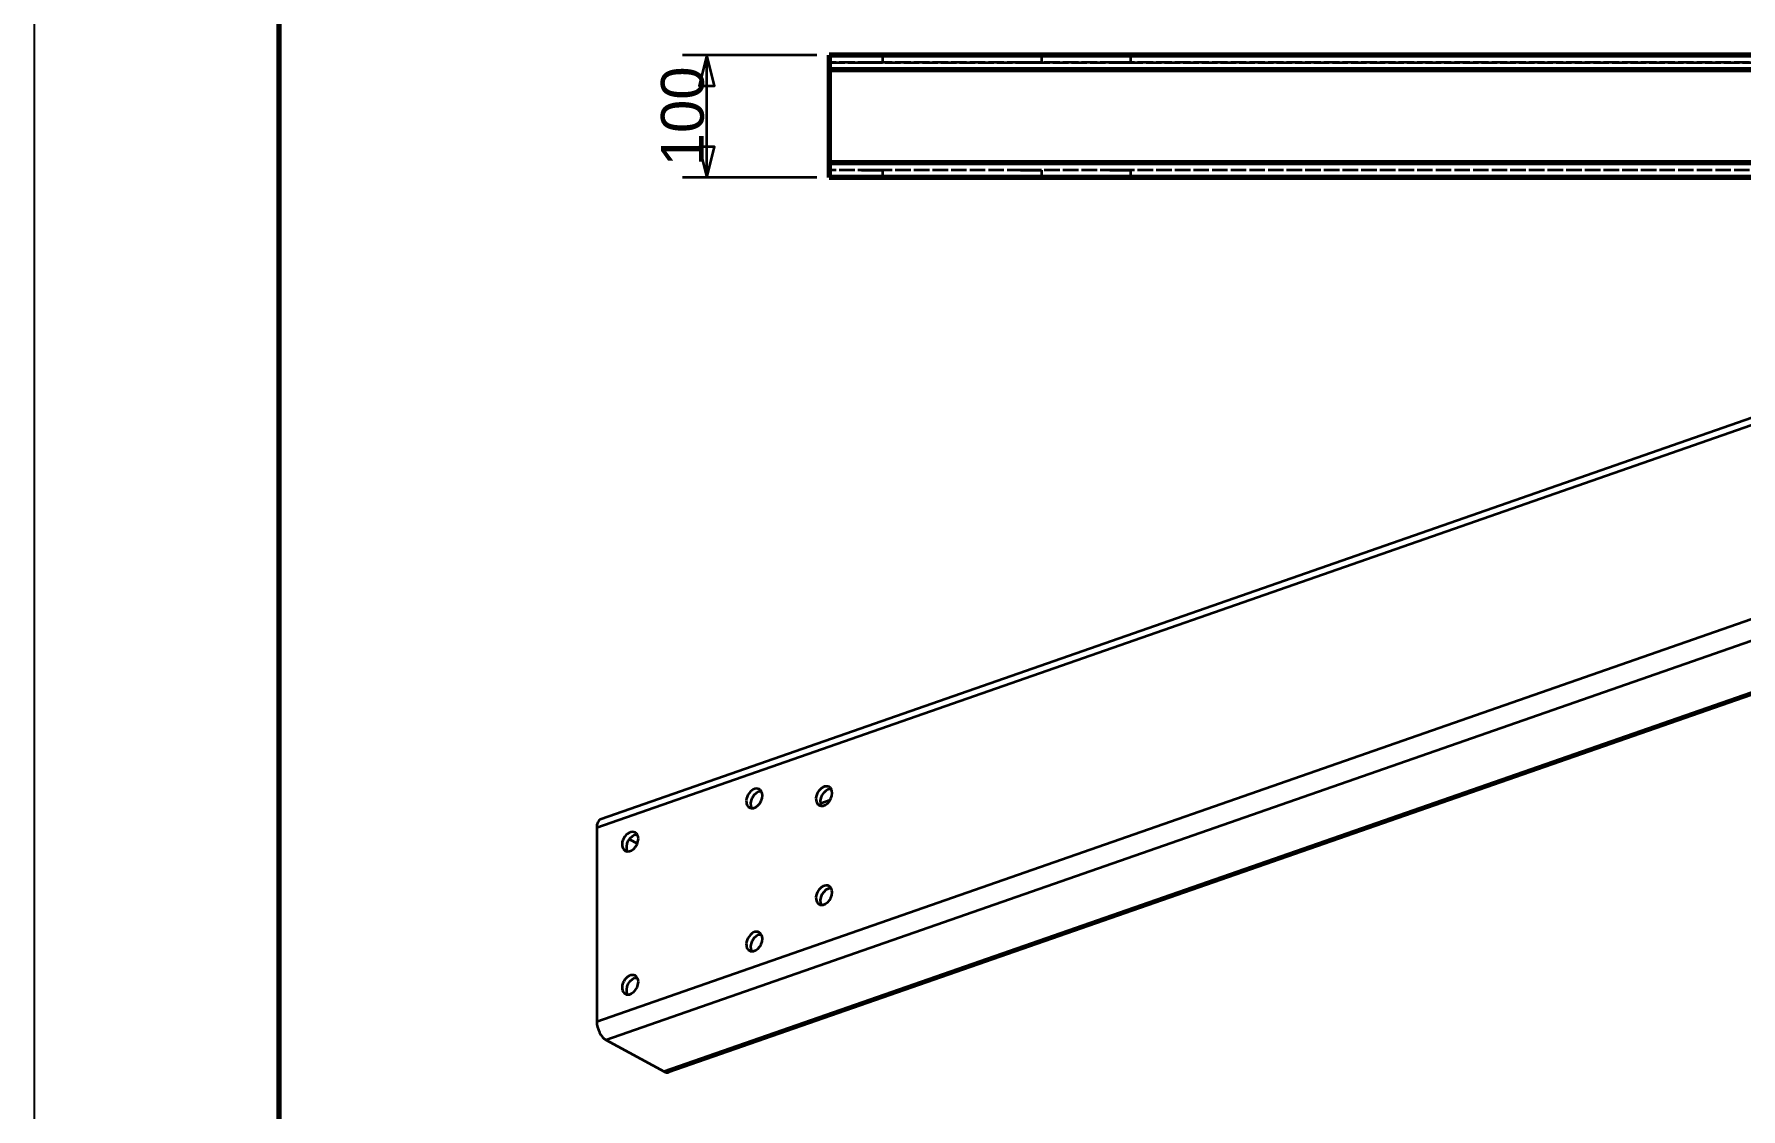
# Model space of a CAD drawing. Header units: millimetres. Extents: x 0 to 420, y 0 to 297.
# Drawn here: x 0 to 139.5, y 124.9 to 212.7 of the extents above; entities that cross this region are included whole.
import ezdxf
from ezdxf.enums import TextEntityAlignment as Align

# ---------------------------------------------------------------- set-up
doc = ezdxf.new("R2010")
doc.units = ezdxf.units.MM
doc.linetypes.add('DASHED', pattern=[1.524, 1.27, -0.254])
doc.styles.add('GOST', font='Arial')

msp = doc.modelspace()

# ---------------------------------------------------------------- linework, layer by layer
at = {"color": 7, "lineweight": 35}
for p, q in [((64, 211), (53, 211)), ((55, 201), (55, 211)), ((64, 201), (53, 201))]:
    msp.add_line(p, q, dxfattribs=at)
at = {"color": 1, "lineweight": 70}
for p, q in [((65, 211), (65, 210.99)), ((257.6, 211), (65, 211)), ((65, 210.99), (65, 210.97)), ((65, 210.97), (65, 210.93)), ((65, 210.93), (65, 210.88)), ((65, 210.88), (65, 210.82)), ((65, 210.82), (65, 210.74)), ((65, 210.74), (65, 210.65)), ((65, 210.65), (65, 210.55)), ((65, 210.55), (65, 210.44)), ((65, 210.44), (65, 210.32)), ((65, 210.32), (65, 210.2)), ((65, 210.2), (65, 210.07)), ((65, 210.07), (65, 209.93)), ((65, 209.93), (65, 209.8)), ((65, 209.8), (65, 202.2)), ((257.6, 209.8), (65, 209.8)), ((65, 202.2), (65, 202.07)), ((257.6, 202.2), (65, 202.2)), ((65, 202.07), (65, 201.93)), ((65, 201.93), (65, 201.8)), ((65, 201.8), (65, 201.68)), ((65, 201.68), (65, 201.56)), ((65, 201.56), (65, 201.45)), ((65, 201.45), (65, 201.35)), ((65, 201.35), (65, 201.26)), ((65, 201.26), (65, 201.18)), ((65, 201.18), (65, 201.12)), ((65, 201.12), (65, 201.07)), ((65, 201.07), (65, 201.03)), ((65, 201.03), (65, 201.01)), ((65, 201.01), (65, 201)), ((257.6, 201), (65, 201))]:
    msp.add_line(p, q, dxfattribs=at)
at = {"color": 5, "linetype": 'DASHED', "lineweight": 35}
for p, q in [((257.6, 211), (65, 211)), ((65, 210.99), (65, 211)), ((65, 210.97), (65, 210.99)), ((65, 210.93), (65, 210.97)), ((65, 210.88), (65, 210.93)), ((65, 210.82), (65, 210.88)), ((65, 210.74), (65, 210.82)), ((65, 210.65), (65, 210.74)), ((67.67, 211), (67.65, 211)), ((67.65, 211), (67.67, 211)), ((67.67, 211), (67.65, 211)), ((67.65, 211), (67.67, 211)), ((67.73, 211), (67.67, 211)), ((67.67, 211), (67.73, 211)), ((67.73, 211), (67.67, 211)), ((67.67, 211), (67.73, 211)), ((67.84, 211), (67.73, 211)), ((67.73, 211), (67.84, 211)), ((67.84, 211), (67.73, 211)), ((67.73, 211), (67.84, 211)), ((67.97, 211), (67.84, 211)), ((67.84, 211), (67.97, 211)), ((67.97, 211), (67.84, 211)), ((67.84, 211), (67.97, 211)), ((68.13, 211), (67.97, 211)), ((67.97, 211), (68.13, 211)), ((68.13, 211), (67.97, 211)), ((67.97, 211), (68.13, 211)), ((68.31, 211), (68.13, 211)), ((68.13, 211), (68.31, 211)), ((68.31, 211), (68.13, 211)), ((68.13, 211), (68.31, 211)), ((68.5, 211), (68.31, 211)), ((68.31, 211), (68.5, 211)), ((68.5, 211), (68.31, 211)), ((68.31, 211), (68.5, 211)), ((68.69, 211), (68.5, 211)), ((68.5, 211), (68.69, 211)), ((68.69, 211), (68.5, 211)), ((68.5, 211), (68.69, 211)), ((68.87, 211), (68.69, 211)), ((68.69, 211), (68.87, 211)), ((68.87, 211), (68.69, 211)), ((68.69, 211), (68.87, 211)), ((69.03, 211), (68.87, 211)), ((68.87, 211), (69.03, 211)), ((69.03, 211), (68.87, 211)), ((68.87, 211), (69.03, 211)), ((69.16, 211), (69.03, 211)), ((69.03, 211), (69.16, 211)), ((69.16, 211), (69.03, 211)), ((69.03, 211), (69.16, 211)), ((69.27, 211), (69.16, 211)), ((69.16, 211), (69.27, 211)), ((69.27, 211), (69.16, 211)), ((69.16, 211), (69.27, 211)), ((69.33, 211), (69.27, 211)), ((69.27, 211), (69.33, 211)), ((69.33, 211), (69.27, 211)), ((69.27, 211), (69.33, 211)), ((69.35, 211), (69.33, 211)), ((69.33, 211), (69.35, 211)), ((69.35, 211), (69.33, 211)), ((69.33, 211), (69.35, 211)), ((69.35, 211), (69.35, 210.4)), ((69.35, 211), (69.35, 210.4)), ((80.67, 211), (80.65, 211)), ((80.65, 211), (80.67, 211)), ((80.67, 211), (80.65, 211)), ((80.65, 211), (80.67, 211)), ((80.73, 211), (80.67, 211)), ((80.67, 211), (80.73, 211)), ((80.73, 211), (80.67, 211)), ((80.67, 211), (80.73, 211)), ((80.84, 211), (80.73, 211)), ((80.73, 211), (80.84, 211)), ((80.84, 211), (80.73, 211)), ((80.73, 211), (80.84, 211)), ((80.97, 211), (80.84, 211)), ((80.84, 211), (80.97, 211)), ((80.97, 211), (80.84, 211)), ((80.84, 211), (80.97, 211)), ((81.13, 211), (80.97, 211)), ((80.97, 211), (81.13, 211)), ((81.13, 211), (80.97, 211)), ((80.97, 211), (81.13, 211)), ((81.31, 211), (81.13, 211)), ((81.13, 211), (81.31, 211)), ((81.31, 211), (81.13, 211)), ((81.13, 211), (81.31, 211)), ((81.5, 211), (81.31, 211)), ((81.31, 211), (81.5, 211)), ((81.5, 211), (81.31, 211)), ((81.31, 211), (81.5, 211)), ((81.69, 211), (81.5, 211)), ((81.5, 211), (81.69, 211)), ((81.69, 211), (81.5, 211)), ((81.5, 211), (81.69, 211)), ((81.87, 211), (81.69, 211)), ((81.69, 211), (81.87, 211)), ((81.87, 211), (81.69, 211)), ((81.69, 211), (81.87, 211)), ((82.03, 211), (81.87, 211)), ((81.87, 211), (82.03, 211)), ((82.03, 211), (81.87, 211)), ((81.87, 211), (82.03, 211)), ((82.16, 211), (82.03, 211)), ((82.03, 211), (82.16, 211)), ((82.16, 211), (82.03, 211)), ((82.03, 211), (82.16, 211)), ((82.27, 211), (82.16, 211)), ((82.16, 211), (82.27, 211)), ((82.27, 211), (82.16, 211)), ((82.16, 211), (82.27, 211)), ((82.33, 211), (82.27, 211)), ((82.27, 211), (82.33, 211)), ((82.33, 211), (82.27, 211)), ((82.27, 211), (82.33, 211)), ((82.35, 211), (82.33, 211)), ((82.33, 211), (82.35, 211)), ((82.35, 211), (82.33, 211)), ((82.33, 211), (82.35, 211)), ((82.35, 211), (82.35, 210.4)), ((82.35, 211), (82.35, 210.4)), ((87.97, 211), (87.95, 211)), ((87.95, 211), (87.97, 211)), ((87.97, 211), (87.95, 211)), ((87.95, 211), (87.97, 211)), ((88.03, 211), (87.97, 211)), ((87.97, 211), (88.03, 211)), ((88.03, 211), (87.97, 211)), ((87.97, 211), (88.03, 211)), ((88.14, 211), (88.03, 211)), ((88.03, 211), (88.14, 211)), ((88.14, 211), (88.03, 211)), ((88.03, 211), (88.14, 211)), ((88.27, 211), (88.14, 211)), ((88.14, 211), (88.27, 211)), ((88.27, 211), (88.14, 211)), ((88.14, 211), (88.27, 211)), ((88.43, 211), (88.27, 211)), ((88.27, 211), (88.43, 211)), ((88.43, 211), (88.27, 211)), ((88.27, 211), (88.43, 211)), ((88.61, 211), (88.43, 211)), ((88.43, 211), (88.61, 211)), ((88.61, 211), (88.43, 211)), ((88.43, 211), (88.61, 211)), ((88.8, 211), (88.61, 211)), ((88.61, 211), (88.8, 211)), ((88.8, 211), (88.61, 211)), ((88.61, 211), (88.8, 211)), ((88.99, 211), (88.8, 211)), ((88.8, 211), (88.99, 211)), ((88.99, 211), (88.8, 211)), ((88.8, 211), (88.99, 211)), ((89.17, 211), (88.99, 211)), ((88.99, 211), (89.17, 211)), ((89.17, 211), (88.99, 211)), ((88.99, 211), (89.17, 211)), ((89.33, 211), (89.17, 211)), ((89.17, 211), (89.33, 211)), ((89.33, 211), (89.17, 211)), ((89.17, 211), (89.33, 211)), ((89.46, 211), (89.33, 211)), ((89.33, 211), (89.46, 211)), ((89.46, 211), (89.33, 211)), ((89.33, 211), (89.46, 211)), ((89.57, 211), (89.46, 211)), ((89.46, 211), (89.57, 211)), ((89.57, 211), (89.46, 211)), ((89.46, 211), (89.57, 211)), ((89.63, 211), (89.57, 211)), ((89.57, 211), (89.63, 211)), ((89.63, 211), (89.57, 211)), ((89.57, 211), (89.63, 211)), ((89.65, 211), (89.63, 211)), ((89.63, 211), (89.65, 211)), ((89.65, 211), (89.63, 211)), ((89.63, 211), (89.65, 211)), ((89.65, 211), (89.65, 210.4)), ((89.65, 211), (89.65, 210.4)), ((65, 210.55), (65, 210.65)), ((65, 210.44), (65, 210.55)), ((65, 210.32), (65, 210.44)), ((65, 210.4), (257.6, 210.4)), ((257.6, 210.4), (65, 210.4)), ((65, 210.38), (65, 210.4)), ((65, 210.4), (65, 210.4)), ((65, 210.4), (65, 210.4)), ((65, 210.4), (65, 210.38)), ((65, 210.37), (65, 210.38)), ((65, 210.38), (65, 210.37)), ((65, 210.34), (65, 210.37)), ((65, 210.37), (65, 210.34)), ((65, 210.31), (65, 210.34)), ((65, 210.34), (65, 210.31)), ((65, 210.2), (65, 210.32)), ((65, 210.27), (65, 210.31)), ((65, 210.31), (65, 210.27)), ((65, 210.22), (65, 210.27)), ((65, 210.27), (65, 210.22)), ((65, 210.17), (65, 210.22)), ((65, 210.22), (65, 210.17)), ((65, 210.07), (65, 210.2)), ((65, 210.12), (65, 210.17)), ((65, 210.17), (65, 210.12)), ((65, 210.06), (65, 210.12)), ((65, 210.12), (65, 210.06)), ((65, 209.93), (65, 210.07)), ((65, 210), (65, 210.06)), ((65, 210.06), (65, 210)), ((65, 209.93), (65, 210)), ((65, 210), (65, 209.93)), ((65, 209.87), (65, 209.93)), ((65, 209.93), (65, 209.87)), ((65, 209.8), (65, 209.93)), ((65, 209.8), (65, 209.87)), ((65, 209.87), (65, 209.8)), ((65, 202.2), (65, 209.8)), ((65, 209.8), (65, 202.2)), ((65, 202.2), (65, 209.8)), ((67.67, 210.4), (67.65, 210.4)), ((67.65, 210.4), (67.67, 210.4)), ((67.67, 210.4), (67.65, 210.4)), ((67.65, 210.4), (67.67, 210.4)), ((67.73, 210.4), (67.67, 210.4)), ((67.67, 210.4), (67.73, 210.4)), ((67.73, 210.4), (67.67, 210.4)), ((67.67, 210.4), (67.73, 210.4)), ((67.84, 210.4), (67.73, 210.4)), ((67.73, 210.4), (67.84, 210.4)), ((67.84, 210.4), (67.73, 210.4)), ((67.73, 210.4), (67.84, 210.4)), ((67.97, 210.4), (67.84, 210.4)), ((67.84, 210.4), (67.97, 210.4)), ((67.97, 210.4), (67.84, 210.4)), ((67.84, 210.4), (67.97, 210.4)), ((68.13, 210.4), (67.97, 210.4)), ((67.97, 210.4), (68.13, 210.4)), ((68.13, 210.4), (67.97, 210.4)), ((67.97, 210.4), (68.13, 210.4)), ((68.31, 210.4), (68.13, 210.4)), ((68.13, 210.4), (68.31, 210.4)), ((68.31, 210.4), (68.13, 210.4)), ((68.13, 210.4), (68.31, 210.4)), ((68.5, 210.4), (68.31, 210.4)), ((68.31, 210.4), (68.5, 210.4)), ((68.5, 210.4), (68.31, 210.4)), ((68.31, 210.4), (68.5, 210.4)), ((68.69, 210.4), (68.5, 210.4)), ((68.5, 210.4), (68.69, 210.4)), ((68.69, 210.4), (68.5, 210.4)), ((68.5, 210.4), (68.69, 210.4)), ((68.87, 210.4), (68.69, 210.4)), ((68.69, 210.4), (68.87, 210.4)), ((68.87, 210.4), (68.69, 210.4)), ((68.69, 210.4), (68.87, 210.4)), ((69.03, 210.4), (68.87, 210.4)), ((68.87, 210.4), (69.03, 210.4)), ((69.03, 210.4), (68.87, 210.4)), ((68.87, 210.4), (69.03, 210.4)), ((69.16, 210.4), (69.03, 210.4)), ((69.03, 210.4), (69.16, 210.4)), ((69.16, 210.4), (69.03, 210.4)), ((69.03, 210.4), (69.16, 210.4)), ((69.27, 210.4), (69.16, 210.4)), ((69.16, 210.4), (69.27, 210.4)), ((69.27, 210.4), (69.16, 210.4)), ((69.16, 210.4), (69.27, 210.4)), ((69.33, 210.4), (69.27, 210.4)), ((69.27, 210.4), (69.33, 210.4)), ((69.33, 210.4), (69.27, 210.4)), ((69.27, 210.4), (69.33, 210.4)), ((69.35, 210.4), (69.33, 210.4)), ((69.33, 210.4), (69.35, 210.4)), ((69.35, 210.4), (69.33, 210.4)), ((69.33, 210.4), (69.35, 210.4)), ((80.67, 210.4), (80.65, 210.4)), ((80.65, 210.4), (80.67, 210.4)), ((80.67, 210.4), (80.65, 210.4)), ((80.65, 210.4), (80.67, 210.4)), ((80.73, 210.4), (80.67, 210.4)), ((80.67, 210.4), (80.73, 210.4)), ((80.73, 210.4), (80.67, 210.4)), ((80.67, 210.4), (80.73, 210.4)), ((80.84, 210.4), (80.73, 210.4)), ((80.73, 210.4), (80.84, 210.4)), ((80.84, 210.4), (80.73, 210.4)), ((80.73, 210.4), (80.84, 210.4)), ((80.97, 210.4), (80.84, 210.4)), ((80.84, 210.4), (80.97, 210.4)), ((80.97, 210.4), (80.84, 210.4)), ((80.84, 210.4), (80.97, 210.4)), ((81.13, 210.4), (80.97, 210.4)), ((80.97, 210.4), (81.13, 210.4)), ((81.13, 210.4), (80.97, 210.4)), ((80.97, 210.4), (81.13, 210.4)), ((81.31, 210.4), (81.13, 210.4)), ((81.13, 210.4), (81.31, 210.4)), ((81.31, 210.4), (81.13, 210.4)), ((81.13, 210.4), (81.31, 210.4)), ((81.5, 210.4), (81.31, 210.4)), ((81.31, 210.4), (81.5, 210.4)), ((81.5, 210.4), (81.31, 210.4)), ((81.31, 210.4), (81.5, 210.4)), ((81.69, 210.4), (81.5, 210.4)), ((81.5, 210.4), (81.69, 210.4)), ((81.69, 210.4), (81.5, 210.4)), ((81.5, 210.4), (81.69, 210.4)), ((81.87, 210.4), (81.69, 210.4)), ((81.69, 210.4), (81.87, 210.4)), ((81.87, 210.4), (81.69, 210.4)), ((81.69, 210.4), (81.87, 210.4)), ((82.03, 210.4), (81.87, 210.4)), ((81.87, 210.4), (82.03, 210.4)), ((82.03, 210.4), (81.87, 210.4)), ((81.87, 210.4), (82.03, 210.4)), ((82.16, 210.4), (82.03, 210.4)), ((82.03, 210.4), (82.16, 210.4)), ((82.16, 210.4), (82.03, 210.4)), ((82.03, 210.4), (82.16, 210.4)), ((82.27, 210.4), (82.16, 210.4)), ((82.16, 210.4), (82.27, 210.4)), ((82.27, 210.4), (82.16, 210.4)), ((82.16, 210.4), (82.27, 210.4)), ((82.33, 210.4), (82.27, 210.4)), ((82.27, 210.4), (82.33, 210.4)), ((82.33, 210.4), (82.27, 210.4)), ((82.27, 210.4), (82.33, 210.4)), ((82.35, 210.4), (82.33, 210.4)), ((82.33, 210.4), (82.35, 210.4)), ((82.35, 210.4), (82.33, 210.4)), ((82.33, 210.4), (82.35, 210.4)), ((87.97, 210.4), (87.95, 210.4)), ((87.95, 210.4), (87.97, 210.4)), ((87.97, 210.4), (87.95, 210.4)), ((87.95, 210.4), (87.97, 210.4)), ((88.03, 210.4), (87.97, 210.4)), ((87.97, 210.4), (88.03, 210.4)), ((88.03, 210.4), (87.97, 210.4)), ((87.97, 210.4), (88.03, 210.4)), ((88.14, 210.4), (88.03, 210.4)), ((88.03, 210.4), (88.14, 210.4)), ((88.14, 210.4), (88.03, 210.4)), ((88.03, 210.4), (88.14, 210.4)), ((88.27, 210.4), (88.14, 210.4)), ((88.14, 210.4), (88.27, 210.4)), ((88.27, 210.4), (88.14, 210.4)), ((88.14, 210.4), (88.27, 210.4)), ((88.43, 210.4), (88.27, 210.4)), ((88.27, 210.4), (88.43, 210.4)), ((88.43, 210.4), (88.27, 210.4)), ((88.27, 210.4), (88.43, 210.4)), ((88.61, 210.4), (88.43, 210.4)), ((88.43, 210.4), (88.61, 210.4)), ((88.61, 210.4), (88.43, 210.4)), ((88.43, 210.4), (88.61, 210.4)), ((88.8, 210.4), (88.61, 210.4)), ((88.61, 210.4), (88.8, 210.4)), ((88.8, 210.4), (88.61, 210.4)), ((88.61, 210.4), (88.8, 210.4)), ((88.99, 210.4), (88.8, 210.4)), ((88.8, 210.4), (88.99, 210.4)), ((88.99, 210.4), (88.8, 210.4)), ((88.8, 210.4), (88.99, 210.4)), ((89.17, 210.4), (88.99, 210.4)), ((88.99, 210.4), (89.17, 210.4)), ((89.17, 210.4), (88.99, 210.4)), ((88.99, 210.4), (89.17, 210.4)), ((89.33, 210.4), (89.17, 210.4)), ((89.17, 210.4), (89.33, 210.4)), ((89.33, 210.4), (89.17, 210.4)), ((89.17, 210.4), (89.33, 210.4)), ((89.46, 210.4), (89.33, 210.4)), ((89.33, 210.4), (89.46, 210.4)), ((89.46, 210.4), (89.33, 210.4)), ((89.33, 210.4), (89.46, 210.4)), ((89.57, 210.4), (89.46, 210.4)), ((89.46, 210.4), (89.57, 210.4)), ((89.57, 210.4), (89.46, 210.4)), ((89.46, 210.4), (89.57, 210.4)), ((89.63, 210.4), (89.57, 210.4)), ((89.57, 210.4), (89.63, 210.4)), ((89.63, 210.4), (89.57, 210.4)), ((89.57, 210.4), (89.63, 210.4)), ((89.65, 210.4), (89.63, 210.4)), ((89.63, 210.4), (89.65, 210.4)), ((89.65, 210.4), (89.63, 210.4)), ((89.63, 210.4), (89.65, 210.4)), ((65, 202.13), (65, 202.2)), ((65, 202.2), (65, 202.13)), ((65, 202.07), (65, 202.2)), ((65, 202.07), (65, 202.13)), ((65, 202.13), (65, 202.07)), ((65, 202), (65, 202.07)), ((65, 202.07), (65, 202)), ((65, 201.93), (65, 202.07)), ((65, 201.94), (65, 202)), ((65, 202), (65, 201.94)), ((65, 201.88), (65, 201.94)), ((65, 201.94), (65, 201.88)), ((65, 201.8), (65, 201.93)), ((65, 201.83), (65, 201.88)), ((65, 201.88), (65, 201.83)), ((65, 201.78), (65, 201.83)), ((65, 201.83), (65, 201.78)), ((65, 201.68), (65, 201.8)), ((65, 201.73), (65, 201.78)), ((65, 201.78), (65, 201.73)), ((65, 201.69), (65, 201.73)), ((65, 201.73), (65, 201.69)), ((65, 201.66), (65, 201.69)), ((65, 201.69), (65, 201.66)), ((65, 201.56), (65, 201.68)), ((65, 201.63), (65, 201.66)), ((65, 201.66), (65, 201.63)), ((65, 201.62), (65, 201.63)), ((65, 201.63), (65, 201.62)), ((65, 201.6), (65, 201.62)), ((65, 201.62), (65, 201.6)), ((257.6, 201.6), (65, 201.6)), ((65, 201.6), (65, 201.6)), ((257.6, 201.6), (65, 201.6)), ((65, 201.6), (65, 201.6)), ((65, 201.45), (65, 201.56)), ((65, 201.35), (65, 201.45)), ((65, 201.26), (65, 201.35)), ((65, 201.18), (65, 201.26)), ((65, 201.12), (65, 201.18)), ((65, 201.07), (65, 201.12)), ((65, 201.03), (65, 201.07)), ((65, 201.01), (65, 201.03)), ((65, 201), (65, 201.01)), ((257.6, 201), (65, 201)), ((67.67, 201.6), (67.65, 201.6)), ((67.65, 201.6), (67.67, 201.6)), ((67.67, 201.6), (67.65, 201.6)), ((67.65, 201.6), (67.67, 201.6)), ((67.67, 201), (67.65, 201)), ((67.65, 201), (67.67, 201)), ((67.67, 201), (67.65, 201)), ((67.65, 201), (67.67, 201)), ((67.73, 201.6), (67.67, 201.6)), ((67.67, 201.6), (67.73, 201.6)), ((67.73, 201.6), (67.67, 201.6)), ((67.67, 201.6), (67.73, 201.6)), ((67.73, 201), (67.67, 201)), ((67.67, 201), (67.73, 201)), ((67.73, 201), (67.67, 201)), ((67.67, 201), (67.73, 201)), ((67.84, 201.6), (67.73, 201.6)), ((67.73, 201.6), (67.84, 201.6)), ((67.84, 201.6), (67.73, 201.6)), ((67.73, 201.6), (67.84, 201.6)), ((67.84, 201), (67.73, 201)), ((67.73, 201), (67.84, 201)), ((67.84, 201), (67.73, 201)), ((67.73, 201), (67.84, 201)), ((67.97, 201.6), (67.84, 201.6)), ((67.84, 201.6), (67.97, 201.6)), ((67.97, 201.6), (67.84, 201.6)), ((67.84, 201.6), (67.97, 201.6)), ((67.97, 201), (67.84, 201)), ((67.84, 201), (67.97, 201)), ((67.97, 201), (67.84, 201)), ((67.84, 201), (67.97, 201)), ((68.13, 201.6), (67.97, 201.6)), ((67.97, 201.6), (68.13, 201.6)), ((68.13, 201.6), (67.97, 201.6)), ((67.97, 201.6), (68.13, 201.6)), ((68.13, 201), (67.97, 201)), ((67.97, 201), (68.13, 201)), ((68.13, 201), (67.97, 201)), ((67.97, 201), (68.13, 201)), ((68.31, 201.6), (68.13, 201.6)), ((68.13, 201.6), (68.31, 201.6)), ((68.31, 201.6), (68.13, 201.6)), ((68.13, 201.6), (68.31, 201.6)), ((68.31, 201), (68.13, 201)), ((68.13, 201), (68.31, 201)), ((68.31, 201), (68.13, 201)), ((68.13, 201), (68.31, 201)), ((68.5, 201.6), (68.31, 201.6)), ((68.31, 201.6), (68.5, 201.6)), ((68.5, 201.6), (68.31, 201.6)), ((68.31, 201.6), (68.5, 201.6)), ((68.5, 201), (68.31, 201)), ((68.31, 201), (68.5, 201)), ((68.5, 201), (68.31, 201)), ((68.31, 201), (68.5, 201)), ((68.69, 201.6), (68.5, 201.6)), ((68.5, 201.6), (68.69, 201.6)), ((68.69, 201.6), (68.5, 201.6)), ((68.5, 201.6), (68.69, 201.6)), ((68.69, 201), (68.5, 201)), ((68.5, 201), (68.69, 201)), ((68.69, 201), (68.5, 201)), ((68.5, 201), (68.69, 201)), ((68.87, 201.6), (68.69, 201.6)), ((68.69, 201.6), (68.87, 201.6)), ((68.87, 201.6), (68.69, 201.6)), ((68.69, 201.6), (68.87, 201.6)), ((68.87, 201), (68.69, 201)), ((68.69, 201), (68.87, 201)), ((68.87, 201), (68.69, 201)), ((68.69, 201), (68.87, 201)), ((69.03, 201.6), (68.87, 201.6)), ((68.87, 201.6), (69.03, 201.6)), ((69.03, 201.6), (68.87, 201.6)), ((68.87, 201.6), (69.03, 201.6)), ((69.03, 201), (68.87, 201)), ((68.87, 201), (69.03, 201)), ((69.03, 201), (68.87, 201)), ((68.87, 201), (69.03, 201)), ((69.16, 201.6), (69.03, 201.6)), ((69.03, 201.6), (69.16, 201.6)), ((69.16, 201.6), (69.03, 201.6)), ((69.03, 201.6), (69.16, 201.6)), ((69.16, 201), (69.03, 201)), ((69.03, 201), (69.16, 201)), ((69.16, 201), (69.03, 201)), ((69.03, 201), (69.16, 201)), ((69.27, 201.6), (69.16, 201.6)), ((69.16, 201.6), (69.27, 201.6)), ((69.27, 201.6), (69.16, 201.6)), ((69.16, 201.6), (69.27, 201.6)), ((69.27, 201), (69.16, 201)), ((69.16, 201), (69.27, 201)), ((69.27, 201), (69.16, 201)), ((69.16, 201), (69.27, 201)), ((69.33, 201.6), (69.27, 201.6)), ((69.27, 201.6), (69.33, 201.6)), ((69.33, 201.6), (69.27, 201.6)), ((69.27, 201.6), (69.33, 201.6)), ((69.33, 201), (69.27, 201)), ((69.27, 201), (69.33, 201)), ((69.33, 201), (69.27, 201)), ((69.27, 201), (69.33, 201)), ((69.35, 201.6), (69.33, 201.6)), ((69.33, 201.6), (69.35, 201.6)), ((69.35, 201.6), (69.33, 201.6)), ((69.33, 201.6), (69.35, 201.6)), ((69.35, 201), (69.33, 201)), ((69.33, 201), (69.35, 201)), ((69.35, 201), (69.33, 201)), ((69.33, 201), (69.35, 201)), ((69.35, 201.6), (69.35, 201)), ((69.35, 201.6), (69.35, 201)), ((80.67, 201.6), (80.65, 201.6)), ((80.65, 201.6), (80.67, 201.6)), ((80.67, 201.6), (80.65, 201.6)), ((80.65, 201.6), (80.67, 201.6)), ((80.67, 201), (80.65, 201)), ((80.65, 201), (80.67, 201)), ((80.67, 201), (80.65, 201)), ((80.65, 201), (80.67, 201)), ((80.73, 201.6), (80.67, 201.6)), ((80.67, 201.6), (80.73, 201.6)), ((80.73, 201.6), (80.67, 201.6)), ((80.67, 201.6), (80.73, 201.6)), ((80.73, 201), (80.67, 201)), ((80.67, 201), (80.73, 201)), ((80.73, 201), (80.67, 201)), ((80.67, 201), (80.73, 201)), ((80.84, 201.6), (80.73, 201.6)), ((80.73, 201.6), (80.84, 201.6)), ((80.84, 201.6), (80.73, 201.6)), ((80.73, 201.6), (80.84, 201.6)), ((80.84, 201), (80.73, 201)), ((80.73, 201), (80.84, 201)), ((80.84, 201), (80.73, 201)), ((80.73, 201), (80.84, 201)), ((80.97, 201.6), (80.84, 201.6)), ((80.84, 201.6), (80.97, 201.6)), ((80.97, 201.6), (80.84, 201.6)), ((80.84, 201.6), (80.97, 201.6)), ((80.97, 201), (80.84, 201)), ((80.84, 201), (80.97, 201)), ((80.97, 201), (80.84, 201)), ((80.84, 201), (80.97, 201)), ((81.13, 201.6), (80.97, 201.6)), ((80.97, 201.6), (81.13, 201.6)), ((81.13, 201.6), (80.97, 201.6)), ((80.97, 201.6), (81.13, 201.6)), ((81.13, 201), (80.97, 201)), ((80.97, 201), (81.13, 201)), ((81.13, 201), (80.97, 201)), ((80.97, 201), (81.13, 201)), ((81.31, 201.6), (81.13, 201.6)), ((81.13, 201.6), (81.31, 201.6)), ((81.31, 201.6), (81.13, 201.6)), ((81.13, 201.6), (81.31, 201.6)), ((81.31, 201), (81.13, 201)), ((81.13, 201), (81.31, 201)), ((81.31, 201), (81.13, 201)), ((81.13, 201), (81.31, 201)), ((81.5, 201.6), (81.31, 201.6)), ((81.31, 201.6), (81.5, 201.6)), ((81.5, 201.6), (81.31, 201.6)), ((81.31, 201.6), (81.5, 201.6)), ((81.5, 201), (81.31, 201)), ((81.31, 201), (81.5, 201)), ((81.5, 201), (81.31, 201)), ((81.31, 201), (81.5, 201)), ((81.69, 201.6), (81.5, 201.6)), ((81.5, 201.6), (81.69, 201.6)), ((81.69, 201.6), (81.5, 201.6)), ((81.5, 201.6), (81.69, 201.6)), ((81.69, 201), (81.5, 201)), ((81.5, 201), (81.69, 201)), ((81.69, 201), (81.5, 201)), ((81.5, 201), (81.69, 201)), ((81.87, 201.6), (81.69, 201.6)), ((81.69, 201.6), (81.87, 201.6)), ((81.87, 201.6), (81.69, 201.6)), ((81.69, 201.6), (81.87, 201.6)), ((81.87, 201), (81.69, 201)), ((81.69, 201), (81.87, 201)), ((81.87, 201), (81.69, 201)), ((81.69, 201), (81.87, 201)), ((82.03, 201.6), (81.87, 201.6)), ((81.87, 201.6), (82.03, 201.6)), ((82.03, 201.6), (81.87, 201.6)), ((81.87, 201.6), (82.03, 201.6)), ((82.03, 201), (81.87, 201)), ((81.87, 201), (82.03, 201)), ((82.03, 201), (81.87, 201)), ((81.87, 201), (82.03, 201)), ((82.16, 201.6), (82.03, 201.6)), ((82.03, 201.6), (82.16, 201.6)), ((82.16, 201.6), (82.03, 201.6)), ((82.03, 201.6), (82.16, 201.6)), ((82.16, 201), (82.03, 201)), ((82.03, 201), (82.16, 201)), ((82.16, 201), (82.03, 201)), ((82.03, 201), (82.16, 201)), ((82.27, 201.6), (82.16, 201.6)), ((82.16, 201.6), (82.27, 201.6)), ((82.27, 201.6), (82.16, 201.6)), ((82.16, 201.6), (82.27, 201.6)), ((82.27, 201), (82.16, 201)), ((82.16, 201), (82.27, 201)), ((82.27, 201), (82.16, 201)), ((82.16, 201), (82.27, 201)), ((82.33, 201.6), (82.27, 201.6)), ((82.27, 201.6), (82.33, 201.6)), ((82.33, 201.6), (82.27, 201.6)), ((82.27, 201.6), (82.33, 201.6)), ((82.33, 201), (82.27, 201)), ((82.27, 201), (82.33, 201)), ((82.33, 201), (82.27, 201)), ((82.27, 201), (82.33, 201)), ((82.35, 201.6), (82.33, 201.6)), ((82.33, 201.6), (82.35, 201.6)), ((82.35, 201.6), (82.33, 201.6)), ((82.33, 201.6), (82.35, 201.6)), ((82.35, 201), (82.33, 201)), ((82.33, 201), (82.35, 201)), ((82.35, 201), (82.33, 201)), ((82.33, 201), (82.35, 201)), ((82.35, 201.6), (82.35, 201)), ((82.35, 201.6), (82.35, 201)), ((87.97, 201.6), (87.95, 201.6)), ((87.95, 201.6), (87.97, 201.6)), ((87.97, 201.6), (87.95, 201.6)), ((87.95, 201.6), (87.97, 201.6)), ((87.97, 201), (87.95, 201)), ((87.95, 201), (87.97, 201)), ((87.97, 201), (87.95, 201)), ((87.95, 201), (87.97, 201)), ((88.03, 201.6), (87.97, 201.6)), ((87.97, 201.6), (88.03, 201.6)), ((88.03, 201.6), (87.97, 201.6)), ((87.97, 201.6), (88.03, 201.6)), ((88.03, 201), (87.97, 201)), ((87.97, 201), (88.03, 201)), ((88.03, 201), (87.97, 201)), ((87.97, 201), (88.03, 201)), ((88.14, 201.6), (88.03, 201.6)), ((88.03, 201.6), (88.14, 201.6)), ((88.14, 201.6), (88.03, 201.6)), ((88.03, 201.6), (88.14, 201.6)), ((88.14, 201), (88.03, 201)), ((88.03, 201), (88.14, 201)), ((88.14, 201), (88.03, 201)), ((88.03, 201), (88.14, 201)), ((88.27, 201.6), (88.14, 201.6)), ((88.14, 201.6), (88.27, 201.6)), ((88.27, 201.6), (88.14, 201.6)), ((88.14, 201.6), (88.27, 201.6)), ((88.27, 201), (88.14, 201)), ((88.14, 201), (88.27, 201)), ((88.27, 201), (88.14, 201)), ((88.14, 201), (88.27, 201)), ((88.43, 201.6), (88.27, 201.6)), ((88.27, 201.6), (88.43, 201.6)), ((88.43, 201.6), (88.27, 201.6)), ((88.27, 201.6), (88.43, 201.6)), ((88.43, 201), (88.27, 201)), ((88.27, 201), (88.43, 201)), ((88.43, 201), (88.27, 201)), ((88.27, 201), (88.43, 201)), ((88.61, 201.6), (88.43, 201.6)), ((88.43, 201.6), (88.61, 201.6)), ((88.61, 201.6), (88.43, 201.6)), ((88.43, 201.6), (88.61, 201.6)), ((88.61, 201), (88.43, 201)), ((88.43, 201), (88.61, 201)), ((88.61, 201), (88.43, 201)), ((88.43, 201), (88.61, 201)), ((88.8, 201.6), (88.61, 201.6)), ((88.61, 201.6), (88.8, 201.6)), ((88.8, 201.6), (88.61, 201.6)), ((88.61, 201.6), (88.8, 201.6)), ((88.8, 201), (88.61, 201)), ((88.61, 201), (88.8, 201)), ((88.8, 201), (88.61, 201)), ((88.61, 201), (88.8, 201)), ((88.99, 201.6), (88.8, 201.6)), ((88.8, 201.6), (88.99, 201.6)), ((88.99, 201.6), (88.8, 201.6)), ((88.8, 201.6), (88.99, 201.6)), ((88.99, 201), (88.8, 201)), ((88.8, 201), (88.99, 201)), ((88.99, 201), (88.8, 201)), ((88.8, 201), (88.99, 201)), ((89.17, 201.6), (88.99, 201.6)), ((88.99, 201.6), (89.17, 201.6)), ((89.17, 201.6), (88.99, 201.6)), ((88.99, 201.6), (89.17, 201.6)), ((89.17, 201), (88.99, 201)), ((88.99, 201), (89.17, 201)), ((89.17, 201), (88.99, 201)), ((88.99, 201), (89.17, 201)), ((89.33, 201.6), (89.17, 201.6)), ((89.17, 201.6), (89.33, 201.6)), ((89.33, 201.6), (89.17, 201.6)), ((89.17, 201.6), (89.33, 201.6)), ((89.33, 201), (89.17, 201)), ((89.17, 201), (89.33, 201)), ((89.33, 201), (89.17, 201)), ((89.17, 201), (89.33, 201)), ((89.46, 201.6), (89.33, 201.6)), ((89.33, 201.6), (89.46, 201.6)), ((89.46, 201.6), (89.33, 201.6)), ((89.33, 201.6), (89.46, 201.6)), ((89.46, 201), (89.33, 201)), ((89.33, 201), (89.46, 201)), ((89.46, 201), (89.33, 201)), ((89.33, 201), (89.46, 201)), ((89.57, 201.6), (89.46, 201.6)), ((89.46, 201.6), (89.57, 201.6)), ((89.57, 201.6), (89.46, 201.6)), ((89.46, 201.6), (89.57, 201.6)), ((89.57, 201), (89.46, 201)), ((89.46, 201), (89.57, 201)), ((89.57, 201), (89.46, 201)), ((89.46, 201), (89.57, 201)), ((89.63, 201.6), (89.57, 201.6)), ((89.57, 201.6), (89.63, 201.6)), ((89.63, 201.6), (89.57, 201.6)), ((89.57, 201.6), (89.63, 201.6)), ((89.63, 201), (89.57, 201)), ((89.57, 201), (89.63, 201)), ((89.63, 201), (89.57, 201)), ((89.57, 201), (89.63, 201)), ((89.65, 201.6), (89.63, 201.6)), ((89.63, 201.6), (89.65, 201.6)), ((89.65, 201.6), (89.63, 201.6)), ((89.63, 201.6), (89.65, 201.6)), ((89.65, 201), (89.63, 201)), ((89.63, 201), (89.65, 201)), ((89.65, 201), (89.63, 201)), ((89.63, 201), (89.65, 201)), ((89.65, 201.6), (89.65, 201)), ((89.65, 201.6), (89.65, 201))]:
    msp.add_line(p, q, dxfattribs=at)
at = {"color": 1, "lineweight": 35}
for p, q in [((196.75, 200.98), (46.35, 148.55)), ((196.4, 200.26), (46, 147.83)), ((196.4, 184.41), (46, 131.99)), ((46.75, 130.5), (197.14, 182.93)), ((201.89, 180.34), (51.5, 127.91)), ((202.29, 180.29), (51.89, 127.86)), ((58.56, 150.8), (58.45, 150.67)), ((58.67, 150.9), (58.56, 150.8)), ((58.8, 150.98), (58.67, 150.9)), ((58.93, 151.03), (58.8, 150.98)), ((59.06, 151.05), (58.93, 151.03)), ((59.18, 151.04), (59.06, 151.05)), ((59.06, 150.7), (59.25, 150.81)), ((59.29, 150.99), (59.18, 151.04)), ((59.25, 150.81), (59.35, 150.83)), ((59.4, 150.91), (59.29, 150.99)), ((59.35, 150.83), (59.45, 150.84)), ((59.48, 150.79), (59.4, 150.91)), ((59.53, 150.65), (59.48, 150.79)), ((64.06, 150.72), (63.99, 150.57)), ((64.15, 150.86), (64.06, 150.72)), ((64.26, 150.98), (64.15, 150.86)), ((64.37, 151.09), (64.26, 150.98)), ((64.5, 151.17), (64.37, 151.09)), ((64.43, 150.52), (64.58, 150.73)), ((64.63, 151.21), (64.5, 151.17)), ((64.58, 150.73), (64.76, 150.89)), ((64.76, 151.23), (64.63, 151.21)), ((64.88, 151.22), (64.76, 151.23)), ((64.76, 150.89), (64.95, 150.99)), ((64.99, 151.18), (64.88, 151.22)), ((64.95, 150.99), (65.05, 151.02)), ((65.1, 151.1), (64.99, 151.18)), ((65.05, 151.02), (65.15, 151.03)), ((65.18, 150.98), (65.1, 151.1)), ((65.23, 150.83), (65.18, 150.98)), ((65.25, 150.67), (65.23, 150.83)), ((58.24, 150.23), (58.22, 150.07)), ((58.22, 150.07), (58.23, 149.92)), ((58.23, 149.92), (58.25, 149.79)), ((58.29, 150.38), (58.24, 150.23)), ((58.25, 149.79), (58.31, 149.67)), ((58.36, 150.53), (58.29, 150.38)), ((58.31, 149.67), (58.38, 149.57)), ((58.45, 150.67), (58.36, 150.53)), ((58.38, 149.57), (58.48, 149.5)), ((58.48, 149.5), (58.55, 149.47)), ((58.55, 149.47), (58.64, 149.45)), ((58.6, 149.86), (58.64, 150.1)), ((58.62, 149.63), (58.6, 149.86)), ((58.65, 149.54), (58.62, 149.63)), ((58.64, 150.1), (58.73, 150.33)), ((58.64, 149.45), (58.82, 149.46)), ((58.69, 149.45), (58.65, 149.54)), ((58.73, 150.33), (58.88, 150.54)), ((58.82, 149.46), (59, 149.54)), ((58.88, 150.54), (59.06, 150.7)), ((59, 149.54), (59.18, 149.66)), ((59.18, 149.66), (59.33, 149.84)), ((59.33, 149.84), (59.45, 150.04)), ((59.45, 150.04), (59.52, 150.26)), ((59.52, 150.26), (59.55, 150.48)), ((59.55, 150.48), (59.53, 150.65)), ((63.94, 150.41), (63.92, 150.26)), ((63.92, 150.26), (63.93, 150.11)), ((63.93, 150.11), (63.96, 149.97)), ((63.99, 150.57), (63.94, 150.41)), ((63.96, 149.97), (64.01, 149.85)), ((64.01, 149.85), (64.08, 149.76)), ((64.08, 149.76), (64.18, 149.69)), ((64.18, 149.69), (64.25, 149.66)), ((64.25, 149.66), (64.34, 149.64)), ((64.3, 150.04), (64.34, 150.28)), ((64.32, 149.82), (64.3, 150.04)), ((65.09, 150.11), (64.31, 149.84)), ((64.35, 149.72), (64.32, 149.82)), ((64.34, 150.28), (64.43, 150.52)), ((64.34, 149.64), (64.52, 149.65)), ((64.39, 149.64), (64.35, 149.72)), ((64.52, 149.65), (64.7, 149.72)), ((64.7, 149.72), (64.88, 149.85)), ((64.88, 149.85), (65.03, 150.02)), ((65.03, 150.02), (65.15, 150.23)), ((65.15, 150.23), (65.22, 150.45)), ((65.22, 150.45), (65.25, 150.67)), ((46.02, 148.09), (46, 147.83)), ((46.09, 148.3), (46.02, 148.09)), ((46.15, 148.39), (46.09, 148.3)), ((46.21, 148.46), (46.15, 148.39)), ((46.28, 148.51), (46.21, 148.46)), ((46.35, 148.55), (46.28, 148.51)), ((46, 147.83), (46, 131.99)), ((48.09, 146.69), (48.07, 146.53)), ((48.07, 146.53), (48.07, 146.38)), ((48.14, 146.84), (48.09, 146.69)), ((48.21, 147), (48.14, 146.84)), ((48.3, 147.14), (48.21, 147)), ((48.4, 147.26), (48.3, 147.14)), ((48.52, 147.36), (48.4, 147.26)), ((48.45, 146.32), (48.49, 146.56)), ((48.49, 146.56), (48.58, 146.79)), ((48.65, 147.44), (48.52, 147.36)), ((48.58, 146.79), (48.73, 147)), ((48.78, 147.49), (48.65, 147.44)), ((48.66, 146.92), (49.32, 146.56)), ((48.73, 147), (48.91, 147.16)), ((48.91, 147.51), (48.78, 147.49)), ((49.03, 147.5), (48.91, 147.51)), ((48.91, 147.16), (49.1, 147.27)), ((49.14, 147.46), (49.03, 147.5)), ((49.1, 147.27), (49.2, 147.3)), ((49.25, 147.37), (49.14, 147.46)), ((49.2, 147.3), (49.3, 147.3)), ((49.33, 147.25), (49.25, 147.37)), ((49.3, 146.5), (49.37, 146.72)), ((49.38, 147.11), (49.33, 147.25)), ((49.37, 146.72), (49.4, 146.94)), ((49.4, 146.94), (49.38, 147.11)), ((48.07, 146.38), (48.1, 146.25)), ((48.1, 146.25), (48.16, 146.13)), ((48.16, 146.13), (48.23, 146.03)), ((48.23, 146.03), (48.33, 145.96)), ((48.33, 145.96), (48.4, 145.93)), ((48.4, 145.93), (48.49, 145.91)), ((48.46, 146.1), (48.45, 146.32)), ((48.5, 146), (48.46, 146.1)), ((48.49, 145.91), (48.67, 145.92)), ((48.54, 145.91), (48.5, 146)), ((48.67, 145.92), (48.85, 146)), ((48.85, 146), (49.03, 146.12)), ((49.03, 146.12), (49.18, 146.3)), ((49.18, 146.3), (49.3, 146.5)), ((63.99, 142.47), (63.94, 142.31)), ((64.06, 142.62), (63.99, 142.47)), ((64.15, 142.76), (64.06, 142.62)), ((64.26, 142.88), (64.15, 142.76)), ((64.37, 142.99), (64.26, 142.88)), ((64.34, 142.18), (64.43, 142.42)), ((64.5, 143.06), (64.37, 142.99)), ((64.43, 142.42), (64.58, 142.62)), ((64.63, 143.11), (64.5, 143.06)), ((64.58, 142.62), (64.76, 142.79)), ((64.76, 143.13), (64.63, 143.11)), ((64.88, 143.12), (64.76, 143.13)), ((64.76, 142.79), (64.95, 142.89)), ((64.99, 143.08), (64.88, 143.12)), ((64.95, 142.89), (65.05, 142.92)), ((65.1, 143), (64.99, 143.08)), ((65.05, 142.92), (65.15, 142.93)), ((65.18, 142.88), (65.1, 143)), ((65.15, 142.13), (65.22, 142.35)), ((65.23, 142.73), (65.18, 142.88)), ((65.22, 142.35), (65.25, 142.57)), ((65.25, 142.57), (65.23, 142.73)), ((63.94, 142.31), (63.92, 142.16)), ((63.92, 142.16), (63.93, 142.01)), ((63.93, 142.01), (63.96, 141.87)), ((63.96, 141.87), (64.01, 141.75)), ((64.01, 141.75), (64.08, 141.66)), ((64.08, 141.66), (64.18, 141.59)), ((64.18, 141.59), (64.25, 141.56)), ((64.25, 141.56), (64.34, 141.54)), ((64.3, 141.94), (64.34, 142.18)), ((64.32, 141.72), (64.3, 141.94)), ((64.35, 141.62), (64.32, 141.72)), ((64.34, 141.54), (64.52, 141.55)), ((64.39, 141.54), (64.35, 141.62)), ((64.52, 141.55), (64.7, 141.62)), ((64.7, 141.62), (64.88, 141.75)), ((64.88, 141.75), (65.03, 141.92)), ((65.03, 141.92), (65.15, 142.13)), ((58.24, 138.53), (58.22, 138.37)), ((58.22, 138.37), (58.23, 138.22)), ((58.23, 138.22), (58.25, 138.09)), ((58.29, 138.68), (58.24, 138.53)), ((58.36, 138.83), (58.29, 138.68)), ((58.45, 138.97), (58.36, 138.83)), ((58.56, 139.1), (58.45, 138.97)), ((58.67, 139.2), (58.56, 139.1)), ((58.6, 138.16), (58.64, 138.39)), ((58.62, 137.93), (58.6, 138.16)), ((58.64, 138.39), (58.73, 138.63)), ((58.8, 139.28), (58.67, 139.2)), ((58.73, 138.63), (58.88, 138.84)), ((58.93, 139.33), (58.8, 139.28)), ((58.88, 138.84), (59.06, 139)), ((59.06, 139.35), (58.93, 139.33)), ((59.18, 139.34), (59.06, 139.35)), ((59.06, 139), (59.25, 139.11)), ((59.29, 139.29), (59.18, 139.34)), ((59.25, 139.11), (59.35, 139.13)), ((59.4, 139.21), (59.29, 139.29)), ((59.33, 138.13), (59.45, 138.34)), ((59.35, 139.13), (59.45, 139.14)), ((59.48, 139.09), (59.4, 139.21)), ((59.45, 138.34), (59.52, 138.56)), ((59.53, 138.95), (59.48, 139.09)), ((59.52, 138.56), (59.55, 138.78)), ((59.55, 138.78), (59.53, 138.95)), ((58.25, 138.09), (58.31, 137.97)), ((58.31, 137.97), (58.38, 137.87)), ((58.38, 137.87), (58.48, 137.8)), ((58.48, 137.8), (58.55, 137.77)), ((58.55, 137.77), (58.64, 137.75)), ((58.65, 137.83), (58.62, 137.93)), ((58.64, 137.75), (58.82, 137.76)), ((58.69, 137.75), (58.65, 137.83)), ((58.82, 137.76), (59, 137.83)), ((59, 137.83), (59.18, 137.96)), ((59.18, 137.96), (59.33, 138.13)), ((48.3, 135.43), (48.21, 135.29)), ((48.4, 135.56), (48.3, 135.43)), ((48.52, 135.66), (48.4, 135.56)), ((48.65, 135.74), (48.52, 135.66)), ((48.78, 135.79), (48.65, 135.74)), ((48.73, 135.3), (48.91, 135.46)), ((48.91, 135.81), (48.78, 135.79)), ((49.03, 135.8), (48.91, 135.81)), ((48.91, 135.46), (49.1, 135.57)), ((49.14, 135.76), (49.03, 135.8)), ((49.1, 135.57), (49.2, 135.59)), ((49.25, 135.67), (49.14, 135.76)), ((49.2, 135.59), (49.3, 135.6)), ((49.33, 135.55), (49.25, 135.67)), ((49.38, 135.41), (49.33, 135.55)), ((49.4, 135.24), (49.38, 135.41)), ((48.09, 134.99), (48.07, 134.83)), ((48.07, 134.83), (48.07, 134.68)), ((48.07, 134.68), (48.1, 134.55)), ((48.14, 135.14), (48.09, 134.99)), ((48.1, 134.55), (48.16, 134.43)), ((48.21, 135.29), (48.14, 135.14)), ((48.16, 134.43), (48.23, 134.33)), ((48.23, 134.33), (48.33, 134.26)), ((48.33, 134.26), (48.4, 134.23)), ((48.4, 134.23), (48.49, 134.21)), ((48.45, 134.62), (48.49, 134.86)), ((48.46, 134.39), (48.45, 134.62)), ((48.5, 134.3), (48.46, 134.39)), ((48.49, 134.86), (48.58, 135.09)), ((48.49, 134.21), (48.67, 134.22)), ((48.54, 134.21), (48.5, 134.3)), ((48.58, 135.09), (48.73, 135.3)), ((48.67, 134.22), (48.85, 134.3)), ((48.85, 134.3), (49.03, 134.42)), ((49.03, 134.42), (49.18, 134.6)), ((49.18, 134.6), (49.3, 134.8)), ((49.3, 134.8), (49.37, 135.02)), ((49.37, 135.02), (49.4, 135.24)), ((46, 131.99), (46.01, 131.77)), ((46.01, 131.77), (46.06, 131.54)), ((46.06, 131.54), (46.13, 131.32)), ((46.13, 131.32), (46.22, 131.1)), ((46.22, 131.1), (46.33, 130.91)), ((46.33, 130.91), (46.46, 130.74)), ((46.46, 130.74), (46.6, 130.6)), ((46.6, 130.6), (46.75, 130.5)), ((46.75, 130.5), (51.5, 127.91)), ((51.5, 127.91), (51.6, 127.87)), ((51.6, 127.87), (51.7, 127.84)), ((51.7, 127.84), (51.8, 127.84)), ((51.8, 127.84), (51.89, 127.86))]:
    msp.add_line(p, q, dxfattribs=at)
at = {"color": 7, "lineweight": 25}
msp.add_lwpolyline([(0, 0), (420, 0), (420, 297), (0, 297)], close=True, dxfattribs=at)
at = {"color": 7, "lineweight": 70}
msp.add_lwpolyline([(20, 5), (415, 5), (415, 292), (20, 292)], close=True, dxfattribs=at)
at = {"color": 7, "lineweight": 35}
for points in [[(55, 211), (54.38, 208.5), (55.62, 208.5)], [(55, 201), (55.62, 203.5), (54.38, 203.5)]]:
    msp.add_lwpolyline(points, close=True, dxfattribs=at)

# ---------------------------------------------------------------- texts
at = {"color": 7, "style": 'GOST'}
msp.add_text('100', height=3.5, rotation=90, dxfattribs=at).set_placement((53, 206), align=Align.MIDDLE)

doc.saveas('drawing.dxf')
